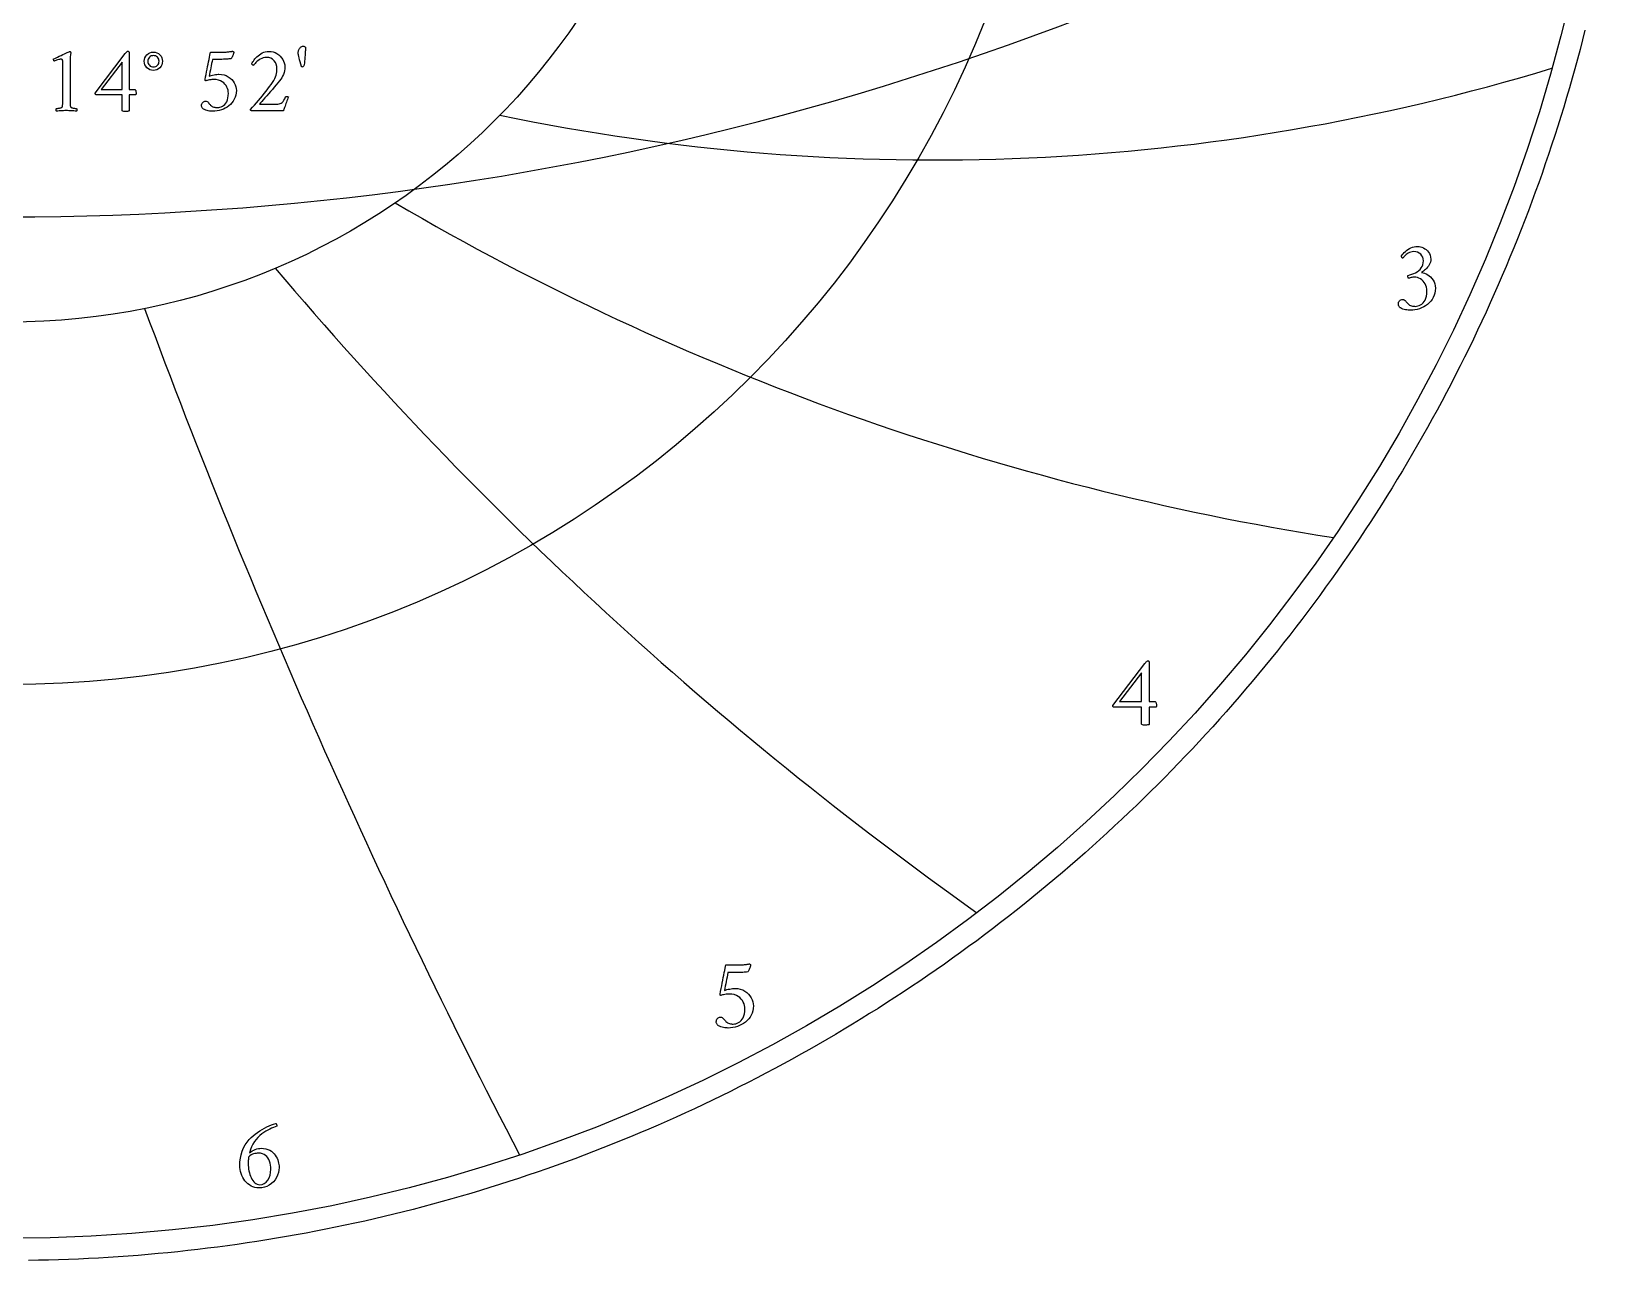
# Model space of a CAD drawing. Header units: millimetres. Extents: x -55 to 55, y -55 to 56.
# Drawn here: x 0.8 to 54, y -54.7 to -13.4 of the extents above; entities that cross this region are included whole.
import ezdxf

# ---------------------------------------------------------------- set-up
doc = ezdxf.new("R2010")
doc.units = ezdxf.units.MM
for name, color, linetype in [('CUT_OUTER', 1, 'Continuous'), ('ENGRAVE', 7, 'Continuous'), ('ENGRAVE_FINE', 8, 'Continuous'), ('TEXT', 5, 'Continuous')]:
    doc.layers.add(name, color=color, linetype=linetype)

msp = doc.modelspace()

# ---------------------------------------------------------------- linework, layer by layer
at = {"layer": 'CUT_OUTER'}
msp.add_lwpolyline([(53.1092, -13.3032), (53.0266, -13.6288), (52.942, -13.9539), (52.8553, -14.2785), (52.7667, -14.6025), (52.6761, -14.926), (52.5836, -15.249), (52.489, -15.5713), (52.3925, -15.8931), (52.294, -16.2143), (52.1935, -16.5348), (52.0911, -16.8548), (51.9867, -17.1741), (51.8803, -17.4927), (51.772, -17.8107), (51.6617, -18.1281), (51.5495, -18.4447), (51.4354, -18.7607), (51.3193, -19.0759), (51.2013, -19.3905), (51.0814, -19.7043), (50.9595, -20.0173), (50.8357, -20.3296), (50.71, -20.6412), (50.5824, -20.9519), (50.4529, -21.2619), (50.3215, -21.5711), (50.1882, -21.8794), (50.053, -22.187), (49.9159, -22.4937), (49.7769, -22.7995), (49.6361, -23.1045), (49.4934, -23.4086), (49.3488, -23.7119), (49.2024, -24.0142), (49.0542, -24.3157), (48.904, -24.6162), (48.7521, -24.9158), (48.5983, -25.2145), (48.4426, -25.5122), (48.2852, -25.809), (48.1259, -26.1048), (47.9648, -26.3996), (47.802, -26.6934), (47.6373, -26.9862), (47.4708, -27.278), (47.3025, -27.5687), (47.1325, -27.8585), (46.9606, -28.1471), (46.787, -28.4347), (46.6117, -28.7213), (46.4346, -29.0067), (46.2557, -29.2911), (46.0751, -29.5744), (45.8928, -29.8565), (45.7087, -30.1376), (45.523, -30.4175), (45.3355, -30.6962), (45.1463, -30.9738), (44.9554, -31.2502), (44.7628, -31.5255), (44.5685, -31.7996), (44.3725, -32.0724), (44.1749, -32.3441), (43.9756, -32.6145), (43.7747, -32.8838), (43.5721, -33.1517), (43.3678, -33.4185), (43.162, -33.6839), (42.9545, -33.9481), (42.7454, -34.2111), (42.5346, -34.4727), (42.3223, -34.733), (42.1084, -34.9921), (41.8929, -35.2498), (41.6758, -35.5062), (41.4572, -35.7612), (41.237, -36.0149), (41.0152, -36.2673), (40.7919, -36.5182), (40.5671, -36.7679), (40.3407, -37.0161), (40.1128, -37.2629), (39.8834, -37.5083), (39.6525, -37.7523), (39.4201, -37.9949), (39.1863, -38.2361), (38.9509, -38.4758), (38.7141, -38.7141), (38.4758, -38.9509), (38.2361, -39.1863), (37.9949, -39.4201), (37.7523, -39.6525), (37.5083, -39.8834), (37.2629, -40.1128), (37.0161, -40.3407), (36.7679, -40.5671), (36.5182, -40.7919), (36.2673, -41.0152), (36.0149, -41.237), (35.7612, -41.4572), (35.5062, -41.6758), (35.2498, -41.8929), (34.9921, -42.1084), (34.733, -42.3223), (34.4727, -42.5346), (34.2111, -42.7454), (33.9481, -42.9545), (33.6839, -43.162), (33.4185, -43.3678), (33.1517, -43.5721), (32.8838, -43.7747), (32.6145, -43.9756), (32.3441, -44.1749), (32.0724, -44.3725), (31.7996, -44.5685), (31.5255, -44.7628), (31.2502, -44.9554), (30.9738, -45.1463), (30.6962, -45.3355), (30.4175, -45.523), (30.1376, -45.7087), (29.8565, -45.8928), (29.5744, -46.0751), (29.2911, -46.2557), (29.0067, -46.4346), (28.7213, -46.6117), (28.4347, -46.787), (28.1471, -46.9606), (27.8585, -47.1325), (27.5687, -47.3025), (27.278, -47.4708), (26.9862, -47.6373), (26.6934, -47.802), (26.3996, -47.9648), (26.1048, -48.1259), (25.809, -48.2852), (25.5122, -48.4426), (25.2145, -48.5983), (24.9158, -48.7521), (24.6162, -48.904), (24.3157, -49.0542), (24.0142, -49.2024), (23.7119, -49.3488), (23.4086, -49.4934), (23.1045, -49.6361), (22.7995, -49.7769), (22.4937, -49.9159), (22.187, -50.053), (21.8794, -50.1882), (21.5711, -50.3215), (21.2619, -50.4529), (20.9519, -50.5824), (20.6412, -50.71), (20.3296, -50.8357), (20.0173, -50.9595), (19.7043, -51.0814), (19.3905, -51.2013), (19.0759, -51.3193), (18.7607, -51.4354), (18.4447, -51.5495), (18.1281, -51.6617), (17.8107, -51.772), (17.4927, -51.8803), (17.1741, -51.9867), (16.8548, -52.0911), (16.5348, -52.1935), (16.2143, -52.294), (15.8931, -52.3925), (15.5713, -52.489), (15.249, -52.5836), (14.926, -52.6761), (14.6025, -52.7667), (14.2785, -52.8553), (13.9539, -52.942), (13.6288, -53.0266), (13.3032, -53.1092), (12.977, -53.1898), (12.6504, -53.2685), (12.3233, -53.3451), (11.9958, -53.4197), (11.6678, -53.4923), (11.3393, -53.5629), (11.0105, -53.6314), (10.6812, -53.698), (10.3515, -53.7625), (10.0214, -53.825), (9.691, -53.8855), (9.3602, -53.944), (9.029, -54.0004), (8.6975, -54.0548), (8.3656, -54.1071), (8.0335, -54.1574), (7.701, -54.2057), (7.3683, -54.2519), (7.0353, -54.2961), (6.702, -54.3383), (6.3684, -54.3784), (6.0347, -54.4164), (5.7007, -54.4524), (5.3664, -54.4864), (5.032, -54.5183), (4.6974, -54.5481), (4.3626, -54.5759), (4.0277, -54.6017), (3.6926, -54.6253), (3.3573, -54.647), (3.0219, -54.6665), (2.6865, -54.6841), (2.3509, -54.6995), (2.0152, -54.7129), (1.6794, -54.7242), (1.3436, -54.7335), (1.0078, -54.7407), (0.6719, -54.7459)], dxfattribs=at)
at = {"layer": 'ENGRAVE'}
for radius in [54, 35.3478, 23.1383]:
    msp.add_circle((0, 0), radius, dxfattribs=at)
for centre, radius, start, end in [((31.1829, 54.0103), 71.6865, 258.224135, 286.874525), ((58.5307, 58.5307), 90.0064, 239.629506, 261.117298), ((107.1776, 61.879), 128.7071, 220.274948, 234.600143), ((238.6153, 63.9368), 249.5489, 200.309719, 207.472316)]:
    msp.add_arc(centre, radius, start, end, dxfattribs=at)
at = {"layer": 'ENGRAVE_FINE'}
msp.add_arc((0, 81.1276), 100.7212, 237.678517, 302.321483, dxfattribs=at)
at = {"layer": 'TEXT'}
for points in [[(1.8235, -15.6614), (1.8235, -14.3999), (1.8226, -14.369), (1.8199, -14.3432), (1.8154, -14.3227), (1.8091, -14.3073), (1.8007, -14.2961), (1.7896, -14.2881), (1.7759, -14.2834), (1.7596, -14.2818), (1.7397, -14.2833), (1.7149, -14.2877), (1.6854, -14.2952), (1.6511, -14.3057), (1.6165, -14.3172), (1.5864, -14.3277), (1.5606, -14.3371), (1.5393, -14.3456), (1.5267, -14.3339), (1.5177, -14.3209), (1.5123, -14.3067), (1.5105, -14.2913), (1.5105, -14.2911), (1.5105, -14.2905), (1.5105, -14.2895), (1.5105, -14.2881), (1.5109, -14.2824), (1.5121, -14.2778), (1.5141, -14.2744), (1.5169, -14.2722), (1.5805, -14.2433), (1.6435, -14.2143), (1.7059, -14.1851), (1.7676, -14.1556), (1.8265, -14.1274), (1.8802, -14.1017), (1.9287, -14.0787), (1.972, -14.0582), (2.0078, -14.0414), (2.0339, -14.0295), (2.0502, -14.0223), (2.0566, -14.0199), (2.063, -14.0199), (2.0704, -14.0211), (2.0766, -14.0247), (2.0816, -14.0307), (2.0854, -14.039), (2.0884, -14.0482), (2.091, -14.0566), (2.0932, -14.0642), (2.095, -14.071), (2.0942, -14.0759), (2.0918, -14.0905), (2.0878, -14.115), (2.0822, -14.1492), (2.0766, -14.1924), (2.0726, -14.2438), (2.0702, -14.3034), (2.0694, -14.3712), (2.0694, -15.6614), (2.0695, -15.6959), (2.0698, -15.7292), (2.0703, -15.7614), (2.071, -15.7923), (2.0725, -15.8212), (2.0754, -15.8474), (2.0797, -15.8707), (2.0854, -15.8913), (2.0908, -15.8991), (2.1006, -15.9065), (2.1147, -15.9135), (2.1333, -15.92), (2.1543, -15.9259), (2.176, -15.9308), (2.1983, -15.9347), (2.2211, -15.9376), (2.2426, -15.9397), (2.2606, -15.9412), (2.2753, -15.9421), (2.2866, -15.9424), (2.2909, -15.95), (2.2942, -15.96), (2.2965, -15.9723), (2.2978, -15.9871), (2.2977, -16.0019), (2.2958, -16.0143), (2.2921, -16.0242), (2.2866, -16.0318), (2.2397, -16.0287), (2.1948, -16.0258), (2.1519, -16.0231), (2.1109, -16.0206), (2.0702, -16.0185), (2.0279, -16.0171), (1.984, -16.0162), (1.9385, -16.0159), (1.8948, -16.0162), (1.8531, -16.0171), (1.8133, -16.0185), (1.7756, -16.0206), (1.7375, -16.0231), (1.6966, -16.0258), (1.6529, -16.0287), (1.6064, -16.0318), (1.6009, -16.0242), (1.5972, -16.0143), (1.5953, -16.0019), (1.5952, -15.9871), (1.5965, -15.9723), (1.5988, -15.96), (1.6021, -15.95), (1.6064, -15.9424), (1.6176, -15.9421), (1.6323, -15.9412), (1.6504, -15.9397), (1.6718, -15.9376), (1.6947, -15.9347), (1.7169, -15.9308), (1.7386, -15.9259), (1.7596, -15.92), (1.778, -15.9135), (1.7916, -15.9065), (1.8004, -15.8991), (1.8044, -15.8913), (1.8101, -15.8707), (1.8147, -15.8474), (1.8181, -15.8212), (1.8203, -15.7923), (1.8217, -15.7614), (1.8227, -15.7292), (1.8233, -15.6959), (1.8235, -15.6614)], [(4.0175, -14.0135), (4.0294, -14.0147), (4.0394, -14.0183), (4.0477, -14.0243), (4.0542, -14.0327), (4.0591, -14.0422), (4.0626, -14.0518), (4.0647, -14.0614), (4.0654, -14.071), (4.0654, -15.3005), (4.2506, -15.3005), (4.2584, -15.3029), (4.2658, -15.3101), (4.2728, -15.3221), (4.2794, -15.3388), (4.2849, -15.3588), (4.2889, -15.3803), (4.2913, -15.4035), (4.2921, -15.4282), (4.2915, -15.4446), (4.2897, -15.4586), (4.2867, -15.4702), (4.2825, -15.4793), (4.0654, -15.4793), (4.0654, -16.0254), (4.0641, -16.0259), (4.0602, -16.0274), (4.0537, -16.0299), (4.0446, -16.0334), (4.0298, -16.0369), (4.0059, -16.0394), (3.9731, -16.0409), (3.9313, -16.0414), (3.8824, -16.0398), (3.8474, -16.035), (3.8265, -16.027), (3.8195, -16.0159), (3.8195, -15.4793), (2.9413, -15.4793), (2.9338, -15.474), (2.9273, -15.4678), (2.9218, -15.4605), (2.9173, -15.4522), (2.9138, -15.4437), (2.9113, -15.4358), (2.9098, -15.4285), (2.9093, -15.4219), (3.9249, -14.0933), (3.9337, -14.0831), (3.944, -14.0714), (3.956, -14.0583), (3.9696, -14.0438), (3.9834, -14.0306), (3.9959, -14.0211), (4.0073, -14.0154), (4.0175, -14.0135)], [(4.57, -14.352), (4.5757, -14.2905), (4.5927, -14.2339), (4.6212, -14.182), (4.661, -14.1349), (4.7088, -14.0957), (4.7612, -14.0678), (4.8182, -14.051), (4.8797, -14.0454), (4.9411, -14.051), (4.9975, -14.0678), (5.0489, -14.0957), (5.0953, -14.1349), (5.1337, -14.182), (5.1612, -14.2339), (5.1776, -14.2905), (5.1831, -14.352), (5.1776, -14.4135), (5.1612, -14.4702), (5.1337, -14.5221), (5.0953, -14.5692), (5.0489, -14.6083), (4.9975, -14.6362), (4.9411, -14.653), (4.8797, -14.6586), (4.8182, -14.653), (4.7612, -14.6362), (4.7088, -14.6083), (4.661, -14.5692), (4.6212, -14.5221), (4.5927, -14.4702), (4.5757, -14.4135), (4.57, -14.352)], [(4.6849, -14.352), (4.6885, -14.3904), (4.6993, -14.4259), (4.7173, -14.4583), (4.7424, -14.4877), (4.7726, -14.5122), (4.8055, -14.5297), (4.8412, -14.5401), (4.8797, -14.5436), (4.9181, -14.5401), (4.9532, -14.5297), (4.9851, -14.5122), (5.0139, -14.4877), (5.0376, -14.4583), (5.0546, -14.4259), (5.0648, -14.3904), (5.0682, -14.352), (5.0648, -14.3136), (5.0546, -14.2782), (5.0376, -14.2457), (5.0139, -14.2163), (4.9851, -14.1918), (4.9532, -14.1744), (4.9181, -14.1639), (4.8797, -14.1604), (4.8412, -14.1639), (4.8055, -14.1744), (4.7726, -14.1918), (4.7424, -14.2163), (4.7173, -14.2457), (4.6993, -14.2782), (4.6885, -14.3136), (4.6849, -14.352)], [(7.0865, -14.7895), (7.1756, -14.7947), (7.2577, -14.8103), (7.3329, -14.8362), (7.401, -14.8726), (7.462, -14.9168), (7.5156, -14.9664), (7.5618, -15.0214), (7.6006, -15.0817), (7.6314, -15.1453), (7.6533, -15.2099), (7.6665, -15.2754), (7.6709, -15.342), (7.6666, -15.42), (7.6537, -15.4941), (7.6323, -15.5645), (7.6022, -15.631), (7.5651, -15.6933), (7.5224, -15.7508), (7.4741, -15.8035), (7.4202, -15.8514), (7.3618, -15.8942), (7.3001, -15.9316), (7.2349, -15.9637), (7.1663, -15.9903), (7.0957, -16.0113), (7.0242, -16.0262), (6.952, -16.0352), (6.8789, -16.0382), (6.8467, -16.0371), (6.8106, -16.0338), (6.7708, -16.0283), (6.7272, -16.0206), (6.6828, -16.0106), (6.6406, -15.9979), (6.6006, -15.9826), (6.5627, -15.9648), (6.5556, -15.9584), (6.5468, -15.9488), (6.5364, -15.936), (6.5244, -15.92), (6.5132, -15.9023), (6.5053, -15.8841), (6.5005, -15.8656), (6.4989, -15.8466), (6.5014, -15.8147), (6.5089, -15.7859), (6.5213, -15.7604), (6.5388, -15.738), (6.5594, -15.7199), (6.5815, -15.7069), (6.605, -15.6991), (6.6298, -15.6965), (6.66, -15.6996), (6.6869, -15.7089), (6.7103, -15.7243), (6.7304, -15.746), (6.7489, -15.7701), (6.7675, -15.7927), (6.7864, -15.814), (6.8055, -15.8338), (6.8289, -15.8545), (6.8546, -15.8717), (6.8824, -15.8856), (6.9124, -15.8961), (6.9435, -15.9038), (6.9743, -15.9093), (7.0049, -15.9126), (7.0354, -15.9137), (7.077, -15.9108), (7.1188, -15.9021), (7.1608, -15.8876), (7.203, -15.8674), (7.2437, -15.8404), (7.2809, -15.8059), (7.3147, -15.7638), (7.3452, -15.7141), (7.3703, -15.6561), (7.3883, -15.5891), (7.3991, -15.5132), (7.4026, -15.4282), (7.3996, -15.3782), (7.3903, -15.3272), (7.3748, -15.2753), (7.3531, -15.2223), (7.3247, -15.1708), (7.2889, -15.1233), (7.2457, -15.0797), (7.1951, -15.0402), (7.1362, -15.0074), (7.0681, -14.9839), (6.9909, -14.9699), (6.9045, -14.9652), (6.8767, -14.9661), (6.8446, -14.9688), (6.808, -14.9733), (6.7671, -14.9795), (6.727, -14.987), (6.6929, -14.9951), (6.6647, -15.0038), (6.6426, -15.0131), (6.6379, -15.0122), (6.6334, -15.0095), (6.6291, -15.005), (6.625, -14.9987), (6.6215, -14.9914), (6.619, -14.9839), (6.6175, -14.9763), (6.617, -14.9684), (6.6346, -14.8805), (6.6522, -14.7927), (6.6697, -14.7049), (6.6873, -14.6171), (6.7046, -14.5308), (6.7212, -14.4474), (6.7373, -14.3671), (6.7528, -14.2897), (6.767, -14.2174), (6.7795, -14.152), (6.7902, -14.0936), (6.7991, -14.0422), (7.2589, -14.0422), (7.2911, -14.0418), (7.3236, -14.0406), (7.3565, -14.0386), (7.3899, -14.0359), (7.422, -14.0326), (7.4513, -14.0291), (7.4779, -14.0254), (7.5016, -14.0215), (7.5212, -14.018), (7.5352, -14.0155), (7.5436, -14.014), (7.5464, -14.0135), (7.554, -14.0181), (7.5611, -14.0223), (7.5676, -14.0261), (7.5735, -14.0295), (7.5784, -14.0331), (7.5819, -14.0375), (7.584, -14.0426), (7.5847, -14.0486), (7.584, -14.0553), (7.5819, -14.0658), (7.5784, -14.0801), (7.5735, -14.0981), (7.5673, -14.1186), (7.5599, -14.14), (7.5513, -14.1625), (7.5416, -14.186), (7.5307, -14.2091), (7.5188, -14.2307), (7.5059, -14.2506), (7.4921, -14.269), (7.4585, -14.2722), (7.4218, -14.2754), (7.3819, -14.2786), (7.3388, -14.2818), (7.2921, -14.2846), (7.2414, -14.2865), (7.1867, -14.2877), (7.128, -14.2881), (6.8661, -14.2881), (6.8519, -14.3587), (6.8378, -14.4299), (6.8239, -14.5016), (6.8102, -14.574), (6.7966, -14.6457), (6.7827, -14.7157), (6.7686, -14.7838), (6.7544, -14.8502), (6.7888, -14.8379), (6.8282, -14.8267), (6.8726, -14.8164), (6.922, -14.8071), (6.9712, -14.7994), (7.015, -14.7939), (7.0535, -14.7906), (7.0865, -14.7895)], [(9.4274, -15.556), (9.4112, -15.5956), (9.3946, -15.6378), (9.3777, -15.6826), (9.3603, -15.73), (9.3431, -15.7778), (9.3268, -15.8238), (9.3112, -15.8681), (9.2964, -15.9105), (9.2832, -15.9486), (9.2725, -15.9799), (9.2641, -16.0045), (9.2581, -16.0222), (8.1787, -16.0222), (8.1738, -16.0185), (8.1687, -16.0139), (8.1634, -16.0082), (8.1579, -16.0015), (8.153, -15.9946), (8.1495, -15.9883), (8.1474, -15.9826), (8.1467, -15.9775), (8.2126, -15.9033), (8.2793, -15.8274), (8.3467, -15.75), (8.415, -15.671), (8.4829, -15.5913), (8.5491, -15.5121), (8.6138, -15.4332), (8.6769, -15.3548), (8.7369, -15.2781), (8.7926, -15.2047), (8.8439, -15.1344), (8.8908, -15.0674), (8.9345, -14.9993), (8.9695, -14.9356), (8.9959, -14.8764), (9.0138, -14.8215), (9.0257, -14.7682), (9.0341, -14.7137), (9.0392, -14.658), (9.0409, -14.6011), (9.0348, -14.5245), (9.0166, -14.4542), (8.9861, -14.3903), (8.9435, -14.3329), (8.8915, -14.2854), (8.833, -14.2514), (8.7678, -14.2311), (8.696, -14.2243), (8.6358, -14.2277), (8.5795, -14.2378), (8.5272, -14.2548), (8.4789, -14.2786), (8.4348, -14.3063), (8.395, -14.3352), (8.3597, -14.3654), (8.3288, -14.3967), (8.3024, -14.4267), (8.2809, -14.4526), (8.2641, -14.4746), (8.2521, -14.4925), (8.2424, -14.4912), (8.2326, -14.4873), (8.2225, -14.4809), (8.2122, -14.4718), (8.2031, -14.4621), (8.1966, -14.4538), (8.1927, -14.4469), (8.1915, -14.4414), (8.1983, -14.4246), (8.2094, -14.4027), (8.2247, -14.3759), (8.2441, -14.344), (8.2678, -14.3093), (8.2956, -14.2738), (8.3277, -14.2374), (8.3639, -14.2003), (8.4037, -14.1642), (8.4465, -14.1309), (8.4923, -14.1003), (8.5411, -14.0726), (8.5929, -14.0495), (8.6477, -14.0331), (8.7055, -14.0232), (8.7663, -14.0199), (8.8396, -14.0246), (8.9096, -14.0386), (8.9762, -14.0621), (9.0393, -14.0949), (9.0976, -14.1352), (9.1495, -14.1808), (9.195, -14.2318), (9.2341, -14.2881), (9.2656, -14.3482), (9.288, -14.4103), (9.3015, -14.4744), (9.306, -14.5404), (9.303, -14.6065), (9.294, -14.6706), (9.2791, -14.7326), (9.2581, -14.7927), (9.2319, -14.8508), (9.2014, -14.9069), (9.1665, -14.961), (9.1272, -15.0131), (9.0714, -15.0812), (9.0126, -15.1516), (8.9508, -15.2242), (8.886, -15.2989), (8.8207, -15.3736), (8.7571, -15.4458), (8.6953, -15.5157), (8.6354, -15.5831), (8.5793, -15.6461), (8.5292, -15.7025), (8.4851, -15.7523), (8.4469, -15.7955), (9.0665, -15.7955), (9.1107, -15.7918), (9.1507, -15.7807), (9.1865, -15.7623), (9.2182, -15.7364), (9.2472, -15.703), (9.2753, -15.6618), (9.3023, -15.6128), (9.3284, -15.556), (9.3329, -15.5476), (9.3403, -15.5416), (9.3505, -15.538), (9.3635, -15.5368), (9.3691, -15.5372), (9.3763, -15.5384), (9.385, -15.5404), (9.3954, -15.5432), (9.4058, -15.5464), (9.4146, -15.5496), (9.4218, -15.5528), (9.4274, -15.556)], [(9.9192, -13.841), (9.9421, -13.8436), (9.9631, -13.8514), (9.982, -13.8644), (9.999, -13.8826), (9.9988, -13.9012), (9.9982, -13.9253), (9.9972, -13.9547), (9.9958, -13.9895), (9.994, -14.0282), (9.9918, -14.069), (9.9892, -14.112), (9.9862, -14.1572), (9.9829, -14.2033), (9.9794, -14.249), (9.9757, -14.2943), (9.9719, -14.3392), (9.968, -14.3822), (9.9643, -14.4215), (9.9608, -14.4572), (9.9575, -14.4893), (9.9475, -14.5061), (9.9335, -14.5213), (9.9156, -14.5348), (9.8936, -14.5468), (9.8846, -14.5456), (9.8768, -14.542), (9.8703, -14.536), (9.8649, -14.5277), (9.8407, -14.4463), (9.8194, -14.3716), (9.8008, -14.3034), (9.785, -14.2418), (9.7725, -14.1868), (9.7635, -14.1384), (9.7581, -14.0966), (9.7563, -14.0614), (9.7576, -14.0386), (9.7615, -14.0151), (9.768, -13.9907), (9.777, -13.9656), (9.7884, -13.9409), (9.8018, -13.9181), (9.8172, -13.897), (9.8345, -13.8778), (9.8536, -13.8617), (9.8741, -13.8502), (9.8959, -13.8433), (9.9192, -13.841)], [(3.8195, -14.3871), (3.1201, -15.3005), (3.8195, -15.3005)], [(47.479, -20.5885), (47.5227, -20.5916), (47.5685, -20.6008), (47.6164, -20.6163), (47.6664, -20.6379), (47.7157, -20.6654), (47.7613, -20.6988), (47.8034, -20.7378), (47.8418, -20.7826), (47.8739, -20.8329), (47.8967, -20.8882), (47.9105, -20.9487), (47.9151, -21.0143), (47.9118, -21.066), (47.9019, -21.1156), (47.8854, -21.1631), (47.8623, -21.2084), (47.8346, -21.2512), (47.8043, -21.2911), (47.7716, -21.3279), (47.7362, -21.3617), (47.7006, -21.3924), (47.6668, -21.4196), (47.635, -21.4435), (47.6051, -21.4639), (47.6536, -21.4739), (47.7039, -21.4903), (47.7558, -21.5131), (47.8095, -21.5423), (47.8619, -21.5777), (47.9104, -21.6194), (47.9548, -21.6671), (47.9951, -21.7211), (48.0286, -21.7813), (48.0526, -21.8476), (48.067, -21.9201), (48.0718, -21.9987), (48.0672, -22.0819), (48.0534, -22.161), (48.0306, -22.236), (47.9985, -22.307), (47.9589, -22.3735), (47.9134, -22.4348), (47.8618, -22.491), (47.8043, -22.5421), (47.7421, -22.5877), (47.6762, -22.6277), (47.6067, -22.6618), (47.5335, -22.6903), (47.4582, -22.7126), (47.3819, -22.7286), (47.3049, -22.7382), (47.227, -22.7414), (47.1926, -22.7402), (47.1541, -22.7367), (47.1117, -22.7308), (47.0651, -22.7226), (47.0178, -22.7119), (46.9727, -22.6983), (46.9301, -22.6821), (46.8897, -22.663), (46.8821, -22.6562), (46.8727, -22.646), (46.8616, -22.6323), (46.8488, -22.6153), (46.8369, -22.5964), (46.8284, -22.577), (46.8233, -22.5572), (46.8216, -22.537), (46.8242, -22.5029), (46.8322, -22.4722), (46.8455, -22.445), (46.8642, -22.4211), (46.8862, -22.4018), (46.9097, -22.3879), (46.9347, -22.3796), (46.9613, -22.3769), (46.9935, -22.3802), (47.0221, -22.3901), (47.0472, -22.4066), (47.0686, -22.4297), (47.0882, -22.4553), (47.1082, -22.4795), (47.1283, -22.5022), (47.1486, -22.5233), (47.1736, -22.5454), (47.201, -22.5638), (47.2307, -22.5786), (47.2627, -22.5898), (47.2958, -22.598), (47.3287, -22.6038), (47.3614, -22.6073), (47.3939, -22.6085), (47.4383, -22.6054), (47.4829, -22.5962), (47.5277, -22.5807), (47.5727, -22.5591), (47.616, -22.5304), (47.6557, -22.4935), (47.6918, -22.4486), (47.7243, -22.3956), (47.7511, -22.3337), (47.7703, -22.2623), (47.7818, -22.1813), (47.7856, -22.0907), (47.7818, -22.0246), (47.7703, -21.9626), (47.7511, -21.9045), (47.7243, -21.8506), (47.6914, -21.8013), (47.654, -21.7573), (47.6122, -21.7187), (47.5659, -21.6854), (47.5166, -21.6585), (47.4658, -21.6394), (47.4136, -21.6279), (47.3598, -21.624), (47.3324, -21.6251), (47.3049, -21.6283), (47.2771, -21.6336), (47.2491, -21.6411), (47.2226, -21.6489), (47.1993, -21.6555), (47.1792, -21.6609), (47.1622, -21.6649), (47.1533, -21.6506), (47.1469, -21.6351), (47.1431, -21.6183), (47.1418, -21.6002), (47.1422, -21.5891), (47.1435, -21.5798), (47.1456, -21.5721), (47.1486, -21.5661), (47.2142, -21.5489), (47.2781, -21.5278), (47.3402, -21.5029), (47.4007, -21.4742), (47.4574, -21.4413), (47.5084, -21.4039), (47.5537, -21.3621), (47.5931, -21.3158), (47.6252, -21.2643), (47.6481, -21.2072), (47.6618, -21.1443), (47.6664, -21.0756), (47.6606, -21.0119), (47.6434, -20.9538), (47.6147, -20.9012), (47.5744, -20.8542), (47.5252, -20.8154), (47.4697, -20.7878), (47.4077, -20.7711), (47.3394, -20.7656), (47.2883, -20.7687), (47.2406, -20.778), (47.1963, -20.7934), (47.1554, -20.815), (47.1183, -20.8399), (47.0852, -20.8652), (47.0561, -20.891), (47.0311, -20.9172), (47.0099, -20.9411), (46.9923, -20.9602), (46.9784, -20.9744), (46.9681, -20.9836), (46.9613, -20.9821), (46.9544, -20.9777), (46.9476, -20.9702), (46.9408, -20.9598), (46.9349, -20.9479), (46.9306, -20.9359), (46.928, -20.924), (46.9272, -20.9121), (46.9545, -20.8732), (46.9855, -20.835), (47.0201, -20.7974), (47.0583, -20.7605), (47.1, -20.7254), (47.1448, -20.6932), (47.1928, -20.6641), (47.244, -20.6379), (47.2983, -20.6163), (47.3555, -20.6008), (47.4158, -20.5916), (47.479, -20.5885)], [(38.3786, -34.5495), (38.3913, -34.5508), (38.4021, -34.5547), (38.4109, -34.561), (38.4178, -34.57), (38.423, -34.5802), (38.4268, -34.5904), (38.429, -34.6006), (38.4297, -34.6109), (38.4297, -35.9223), (38.6273, -35.9223), (38.6356, -35.9249), (38.6435, -35.9326), (38.6509, -35.9453), (38.658, -35.9632), (38.6639, -35.9845), (38.6682, -36.0075), (38.6707, -36.0322), (38.6716, -36.0586), (38.671, -36.0761), (38.669, -36.091), (38.6658, -36.1033), (38.6614, -36.1131), (38.4297, -36.1131), (38.4297, -36.6956), (38.4284, -36.6961), (38.4242, -36.6977), (38.4173, -36.7004), (38.4076, -36.7041), (38.3917, -36.7079), (38.3663, -36.7105), (38.3313, -36.7121), (38.2867, -36.7126), (38.2345, -36.7109), (38.1972, -36.7058), (38.1749, -36.6973), (38.1674, -36.6854), (38.1674, -36.1131), (37.2307, -36.1131), (37.2227, -36.1075), (37.2158, -36.1008), (37.2099, -36.093), (37.2051, -36.0842), (37.2014, -36.0751), (37.1987, -36.0667), (37.1971, -36.0589), (37.1966, -36.0518), (38.2799, -34.6347), (38.2892, -34.6237), (38.3003, -34.6113), (38.3131, -34.5973), (38.3275, -34.5819), (38.3422, -34.5678), (38.3556, -34.5576), (38.3678, -34.5516), (38.3786, -34.5495)], [(38.1674, -34.9481), (37.4214, -35.9223), (38.1674, -35.9223)], [(24.4682, -45.5859), (24.5633, -45.5914), (24.6509, -45.6081), (24.7311, -45.6357), (24.8038, -45.6745), (24.8688, -45.7216), (24.926, -45.7745), (24.9753, -45.8332), (25.0167, -45.8976), (25.0495, -45.9654), (25.0729, -46.0343), (25.0869, -46.1042), (25.0916, -46.1752), (25.087, -46.2584), (25.0733, -46.3375), (25.0504, -46.4125), (25.0184, -46.4835), (24.9788, -46.5499), (24.9332, -46.6113), (24.8817, -46.6675), (24.8242, -46.7186), (24.7619, -46.7642), (24.696, -46.8041), (24.6265, -46.8383), (24.5534, -46.8667), (24.478, -46.8891), (24.4018, -46.9051), (24.3247, -46.9146), (24.2468, -46.9178), (24.2124, -46.9167), (24.174, -46.9131), (24.1315, -46.9073), (24.085, -46.8991), (24.0376, -46.8883), (23.9926, -46.8748), (23.9499, -46.8585), (23.9096, -46.8395), (23.9019, -46.8327), (23.8925, -46.8225), (23.8815, -46.8088), (23.8687, -46.7918), (23.8568, -46.7728), (23.8483, -46.7535), (23.8431, -46.7337), (23.8414, -46.7134), (23.8441, -46.6794), (23.8521, -46.6487), (23.8654, -46.6215), (23.884, -46.5976), (23.9061, -46.5783), (23.9296, -46.5644), (23.9546, -46.5561), (23.9811, -46.5533), (24.0134, -46.5566), (24.042, -46.5665), (24.067, -46.583), (24.0884, -46.6061), (24.1081, -46.6318), (24.128, -46.656), (24.1481, -46.6786), (24.1685, -46.6998), (24.1935, -46.7219), (24.2208, -46.7403), (24.2505, -46.7551), (24.2826, -46.7662), (24.3157, -46.7744), (24.3486, -46.7803), (24.3813, -46.7838), (24.4137, -46.785), (24.4581, -46.7819), (24.5027, -46.7726), (24.5475, -46.7572), (24.5926, -46.7356), (24.6359, -46.7068), (24.6756, -46.67), (24.7117, -46.6251), (24.7441, -46.5721), (24.771, -46.5102), (24.7901, -46.4388), (24.8016, -46.3578), (24.8055, -46.2672), (24.8022, -46.2139), (24.7923, -46.1595), (24.7758, -46.104), (24.7527, -46.0475), (24.7223, -45.9926), (24.6841, -45.9419), (24.638, -45.8955), (24.584, -45.8533), (24.5212, -45.8183), (24.4486, -45.7933), (24.3662, -45.7783), (24.2741, -45.7733), (24.2445, -45.7742), (24.2102, -45.7771), (24.1712, -45.7819), (24.1276, -45.7886), (24.0848, -45.7966), (24.0484, -45.8052), (24.0184, -45.8145), (23.9947, -45.8244), (23.9897, -45.8234), (23.9849, -45.8205), (23.9804, -45.8157), (23.976, -45.809), (23.9723, -45.8013), (23.9696, -45.7933), (23.968, -45.7851), (23.9675, -45.7767), (23.9862, -45.683), (24.0049, -45.5893), (24.0237, -45.4956), (24.0424, -45.402), (24.0608, -45.3099), (24.0786, -45.221), (24.0958, -45.1353), (24.1123, -45.0528), (24.1275, -44.9756), (24.1408, -44.9059), (24.1522, -44.8436), (24.1616, -44.7888), (24.6522, -44.7888), (24.6865, -44.7884), (24.7212, -44.7871), (24.7563, -44.785), (24.7918, -44.782), (24.8261, -44.7785), (24.8574, -44.7747), (24.8857, -44.7708), (24.9111, -44.7667), (24.9319, -44.7629), (24.9468, -44.7603), (24.9558, -44.7587), (24.9588, -44.7581), (24.967, -44.763), (24.9745, -44.7675), (24.9814, -44.7716), (24.9877, -44.7752), (24.9929, -44.779), (24.9967, -44.7837), (24.9989, -44.7892), (24.9996, -44.7956), (24.9989, -44.8027), (24.9967, -44.8139), (24.9929, -44.8291), (24.9877, -44.8484), (24.9811, -44.8702), (24.9732, -44.8931), (24.9641, -44.9171), (24.9536, -44.9421), (24.942, -44.9668), (24.9294, -44.9898), (24.9156, -45.0111), (24.9008, -45.0307), (24.8651, -45.0341), (24.8259, -45.0375), (24.7833, -45.0409), (24.7373, -45.0443), (24.6875, -45.0473), (24.6334, -45.0494), (24.5751, -45.0507), (24.5125, -45.0511), (24.2332, -45.0511), (24.218, -45.1264), (24.2029, -45.2023), (24.1882, -45.2788), (24.1736, -45.356), (24.159, -45.4325), (24.1442, -45.5071), (24.1292, -45.5798), (24.114, -45.6506), (24.1507, -45.6375), (24.1927, -45.6255), (24.2401, -45.6145), (24.2928, -45.6046), (24.3453, -45.5964), (24.392, -45.5906), (24.433, -45.5871), (24.4682, -45.5859)], [(8.5042, -50.9709), (8.5876, -50.975), (8.6639, -50.9871), (8.7332, -51.0073), (8.7955, -51.0356), (8.8513, -51.0702), (8.9011, -51.1093), (8.9449, -51.1528), (8.9828, -51.2009), (9.0153, -51.2517), (9.0429, -51.3039), (9.0655, -51.3573), (9.0833, -51.4121), (9.0967, -51.466), (9.1063, -51.5172), (9.1121, -51.5657), (9.114, -51.6113), (9.1083, -51.7017), (9.0914, -51.7889), (9.0632, -51.8729), (9.0237, -51.9537), (8.9747, -52.029), (8.9181, -52.0967), (8.8538, -52.1568), (8.7818, -52.2092), (8.7036, -52.2516), (8.6205, -52.282), (8.5324, -52.3002), (8.4395, -52.3062), (8.3664, -52.3021), (8.2969, -52.2896), (8.231, -52.2689), (8.1687, -52.2398), (8.1105, -52.2039), (8.0567, -52.1627), (8.0074, -52.1162), (7.9626, -52.0644), (7.9225, -52.0083), (7.8872, -51.949), (7.8569, -51.8865), (7.8314, -51.8208), (7.8113, -51.7537), (7.797, -51.6867), (7.7883, -51.62), (7.7855, -51.5534), (7.7906, -51.4274), (7.8059, -51.3047), (7.8314, -51.1855), (7.8672, -51.0697), (7.9128, -50.9592), (7.9677, -50.8559), (8.032, -50.7599), (8.1057, -50.6711), (8.1675, -50.6077), (8.2338, -50.5468), (8.3046, -50.4885), (8.3799, -50.4327), (8.4578, -50.3801), (8.5366, -50.3314), (8.6162, -50.2864), (8.6967, -50.2453), (8.7762, -50.2089), (8.853, -50.1781), (8.9269, -50.1527), (8.9982, -50.1329), (9.009, -50.1354), (9.0177, -50.1427), (9.0243, -50.155), (9.0288, -50.1721), (9.0318, -50.1903), (9.0339, -50.2057), (9.0352, -50.2184), (9.0356, -50.2283), (8.981, -50.247), (8.9228, -50.2692), (8.8609, -50.2947), (8.7955, -50.3237), (8.7281, -50.3569), (8.6605, -50.3952), (8.5927, -50.4387), (8.5247, -50.4872), (8.4582, -50.5416), (8.3952, -50.6026), (8.3356, -50.6702), (8.2794, -50.7444), (8.2281, -50.826), (8.1832, -50.916), (8.1446, -51.0142), (8.1125, -51.1208), (8.158, -51.0871), (8.2062, -51.0574), (8.2568, -51.0317), (8.3101, -51.0101), (8.3631, -50.993), (8.4131, -50.9807), (8.4601, -50.9734), (8.5042, -50.9709)], [(8.0852, -51.2673), (8.082, -51.2947), (8.0793, -51.3226), (8.0769, -51.3509), (8.075, -51.3797), (8.0735, -51.4086), (8.0725, -51.4376), (8.0718, -51.4666), (8.0716, -51.4955), (8.0731, -51.5524), (8.0776, -51.6105), (8.085, -51.6699), (8.0954, -51.7306), (8.109, -51.7908), (8.1257, -51.8489), (8.1456, -51.9049), (8.1687, -51.9588), (8.195, -52.0091), (8.2245, -52.0546), (8.2571, -52.0952), (8.293, -52.1308), (8.332, -52.1599), (8.3739, -52.1806), (8.4188, -52.1931), (8.4667, -52.1972), (8.5432, -52.1879), (8.6124, -52.1598), (8.6743, -52.1129), (8.729, -52.0474), (8.7738, -51.9677), (8.8057, -51.8787), (8.8249, -51.7804), (8.8312, -51.6726), (8.8286, -51.6024), (8.8206, -51.5347), (8.8073, -51.4695), (8.7887, -51.4069), (8.7643, -51.3486), (8.7337, -51.2962), (8.697, -51.2498), (8.6541, -51.2094), (8.6045, -51.1766), (8.5477, -51.1532), (8.4836, -51.1391), (8.4122, -51.1344), (8.3755, -51.1358), (8.3369, -51.14), (8.2963, -51.1469), (8.2538, -51.1566), (8.2107, -51.1718), (8.1683, -51.1953), (8.1264, -51.2271), (8.0852, -51.2673)]]:
    msp.add_lwpolyline(points, close=True, dxfattribs=at)

doc.saveas('drawing.dxf')
